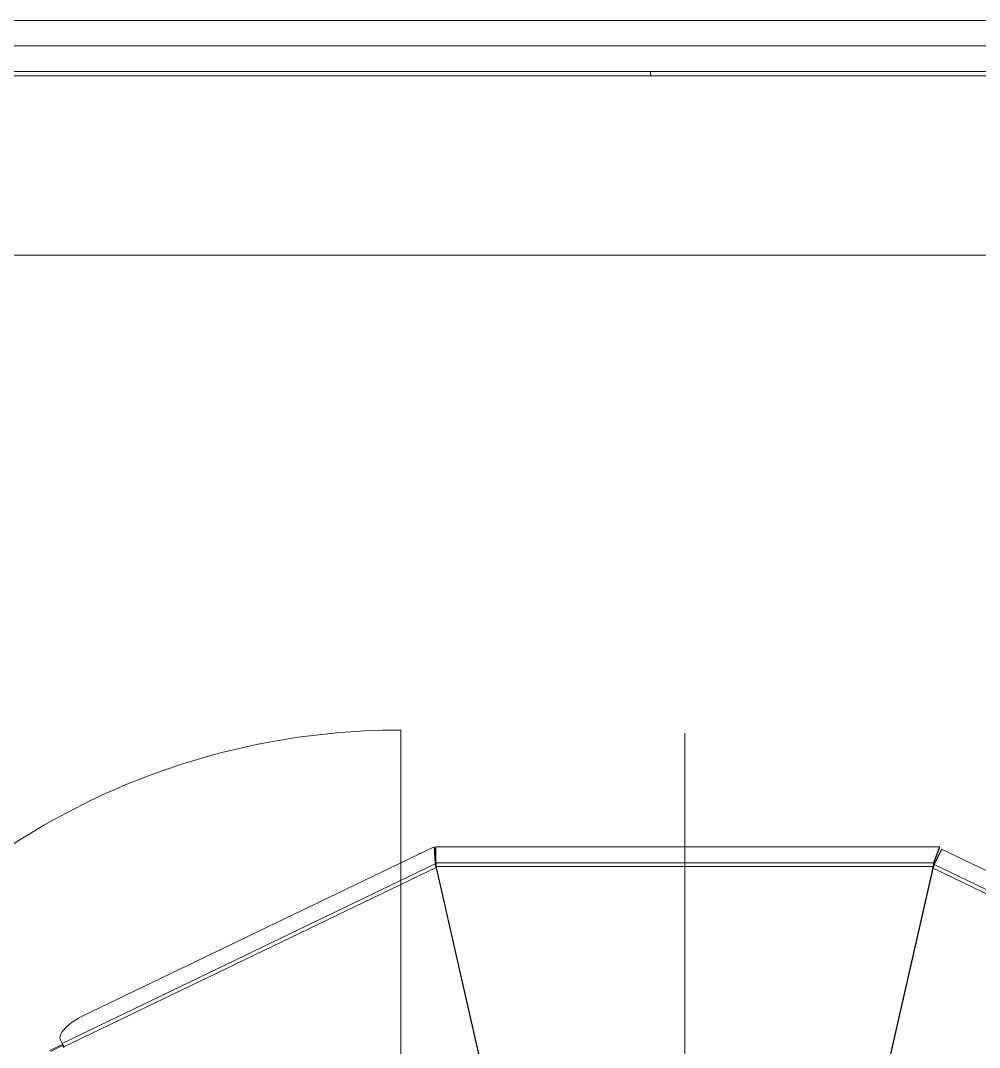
# Model space of a CAD drawing. Extents: x -681219 to -550379, y -242630 to -158199.
# Drawn here: x -668911 to -668270, y -216809 to -216122 of the extents above; entities that cross this region are included whole.
import ezdxf

# ---------------------------------------------------------------- set-up
doc = ezdxf.new("R2010")
doc.units = 0
doc.header["$LTSCALE"] = 1000
doc.linetypes.add('HIDDEN', pattern=[9.525, 6.35, -3.175])
doc.layers.get('0').update_dxf_attribs({"linetype": 'CONTINUOUS'})
doc.layers.add('buyer', color=6, linetype='CONTINUOUS', lineweight=0)

# ---------------------------------------------------------------- blocks, each defined once
blk = doc.blocks.new('A$Caddf9ae6')
at = {"color": 0}
for p, q in [((-1277.67, 1320.97), (-1277.67, -2435.99)), ((-1294.67, 1303.97), (-1294.67, -2418.99)), ((-1260.67, -2418.99), (-1260.67, 1303.97)), ((-1257.67, 651.97), (-1257.67, -2442.03))]:
    blk.add_line(p, q, dxfattribs=at)
at = {"color": 0, "linetype": 'HIDDEN'}
for p, q in [((-1137.67, 1167.97), (-1137.67, -2292.03)), ((-730.06, 167), (-607.95, 420.55)), ((-605.62, 419.43), (-727.58, 166.2)), ((-740.28, 171.92), (-626.85, 407.46)), ((-730.06, 167), (-740.28, 171.92)), ((-740.28, 171.92), (-739.45, 171.52)), ((-741.93, 170.57), (-741.93, -166.49)), ((-731.26, 166.52), (-741.93, 170.57)), ((-741.93, 170.57), (-741.01, 170.57)), ((-730.34, 166.52), (-741.01, 170.57)), ((-729.87, 166.91), (-739.45, 171.52)), ((-731.26, -166.49), (-731.26, 166.52)), ((-730.34, 166.52), (-731.26, 166.52)), ((-729.87, 166.91), (-730.06, 167)), ((-729.87, 166.91), (-730, 166.39)), ((-729.2, 166.39), (-730, 166.39)), ((-729.15, 166.56), (-729.87, 166.91)), ((-729.3, 166.78), (-729.87, 166.91)), ((-729.87, 166.38), (-729.87, 166.38)), ((-729.15, 166.56), (-729.2, 166.39)), ((-729.2, 166.39), (-728.68, 166.27)), ((-727.58, 166.2), (-729.15, 166.56)), ((-728.68, 166.27), (-728.69, -166.37)), ((-728.68, 166.27), (-520.79, 118.8)), ((-520.73, 118.97), (-727.58, 166.2)), ((818, 0), (-818, 0)), ((-1260.67, -22.84), (-1257.67, -22.84)), ((-520.76, -118.93), (-728.69, -166.37)), ((-727.96, -166.38), (-520.75, -119.11)), ((-741.93, -166.49), (-731.26, -166.49)), ((-741.93, -166.49), (-741.01, -166.49)), ((-730.47, -167.12), (-741.91, -167.66)), ((-741.91, -167.66), (-741.08, -167.26)), ((-741.91, -167.66), (-628.49, -403.2)), ((-729.96, -166.74), (-741.08, -167.26)), ((-741.01, -166.49), (-730.34, -166.49)), ((-730.34, -166.49), (-731.26, -166.49)), ((-729.93, -166.86), (-730.47, -167.12)), ((-730.47, -167.12), (-610.32, -416.65)), ((-729.68, -166.41), (-730.01, -166.49)), ((-730.01, -166.49), (-729.9, -167.01)), ((-729.21, -166.49), (-730.01, -166.49)), ((-729.18, -166.66), (-729.9, -167.01)), ((-729.88, -166.42), (-729.88, -166.42)), ((-728.69, -166.37), (-729.21, -166.49)), ((-729.21, -166.49), (-729.18, -166.66)), ((-729.18, -166.66), (-727.96, -166.38)), ((-728.68, -166.73), (-727.96, -166.38)), ((-727.96, -166.38), (-607.99, -415.53)), ((-612.79, -417.85), (-610.32, -416.65)), ((-612.79, -417.85), (-611.96, -417.45)), ((-611.96, -417.45), (-609.49, -416.25)), ((-609.49, -416.25), (-610.32, -416.65)), ((-609.68, -416.69), (-608.96, -416.34)), ((-605.72, -424.91), (-609.68, -416.69)), ((-607.69, -415.73), (-608.96, -416.34)), ((-605, -424.57), (-608.96, -416.34)), ((-608.71, -415.88), (-607.99, -415.53)), ((-608.54, -415.8), (-608.41, -416.08)), ((-607.99, -415.53), (-607.82, -415.45)), ((-607.82, -415.45), (-607.69, -415.73))]:
    blk.add_line(p, q, dxfattribs=at)
at = {"color": 8, "linetype": 'HIDDEN'}
blk.add_line((-341, -190), (-820, -190), dxfattribs=at)
at = {"color": 0, "linetype": 'HIDDEN', "flags": 128}
for points in [[(-730.47, -167.12), (-730.19, -167.07), (-729.85, -166.97)], [(-628.49, -403.2), (-627.18, -405.73), (-625.76, -408.14), (-624.25, -410.39), (-622.68, -412.41), (-621.09, -414.18), (-619.51, -415.66), (-617.96, -416.81), (-616.49, -417.62), (-615.12, -418.07), (-613.88, -418.14), (-612.79, -417.85)], [(-607.99, -415.53), (-608.24, -415.65), (-608.55, -415.8), (-608.89, -415.96), (-609.24, -416.13), (-609.58, -416.3), (-609.89, -416.45), (-610.14, -416.57), (-610.32, -416.65)], [(-608.71, -415.88), (-608.8, -415.92), (-608.9, -415.97), (-609.01, -416.02), (-609.13, -416.08), (-609.24, -416.14), (-609.34, -416.18), (-609.43, -416.22), (-609.49, -416.25)]]:
    blk.add_lwpolyline(points, dxfattribs=at)
at = {"color": 0, "linetype": 'HIDDEN'}
for centre, radius, start, end in [((-656.48, 932.49), 769.61, 264.42404, 264.61687), ((-738.73, 135.78), 32.4, 69.87762, 74.48235), ((-721.07, -359.25), 193.04, 92.2623, 93.02838), ((-729.59, -170.07), 3.66, 94.5843, 101.87715), ((-724.08, -181.27), 15.38, 104.6342, 109.12326)]:
    blk.add_arc(centre, radius, start, end, dxfattribs=at)
at = {"color": 8, "linetype": 'HIDDEN'}
blk.add_arc((-341, -190), 479, 180, 270, dxfattribs=at)

msp = doc.modelspace()

# ---------------------------------------------------------------- block references
at = {"layer": 'buyer', "color": 6, "rotation": 270}
msp.add_blockref('A$Caddf9ae6', (-668466.9156, -217417.0717), dxfattribs=at)

doc.saveas('drawing.dxf')
